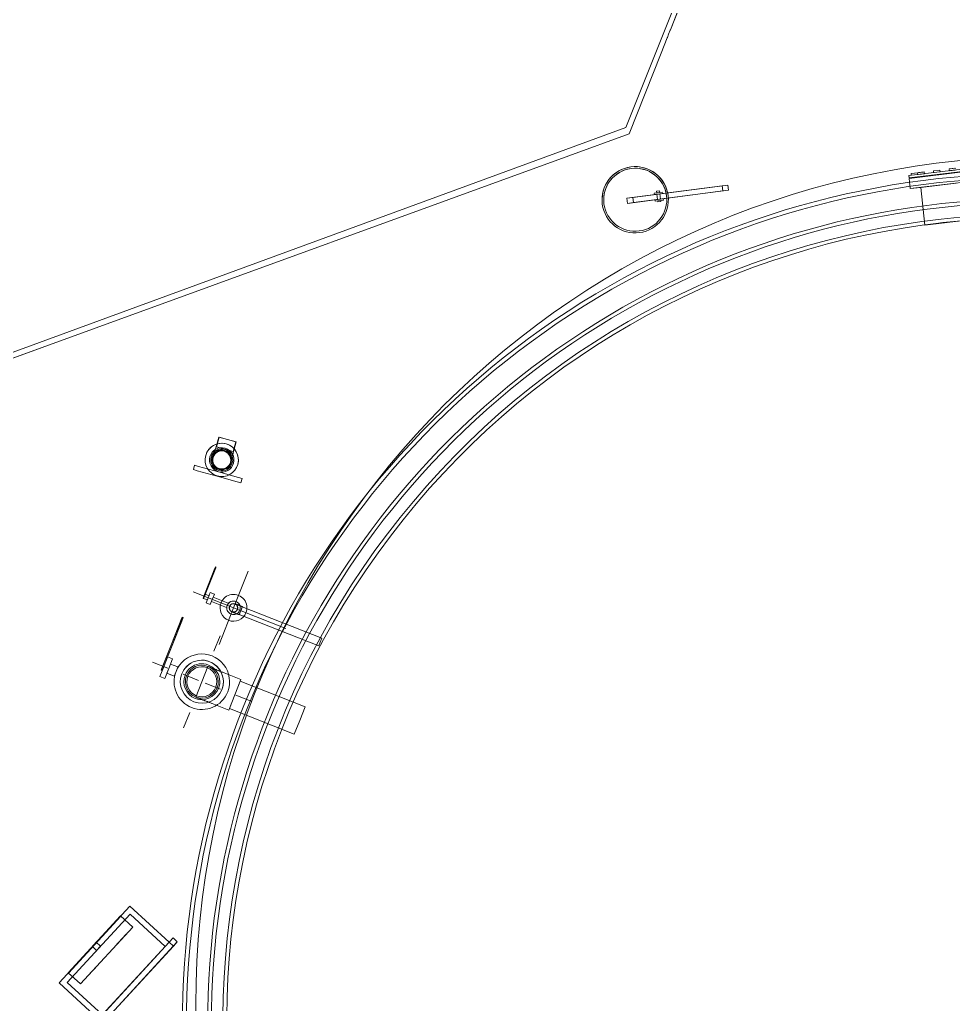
# Model space of a CAD drawing. Header units: metres. Extents: x -207 to 292, y -187 to 169.
# Drawn here: x -10.68 to -5.02, y -5.9 to 0.07 of the extents above; entities that cross this region are included whole.
import ezdxf

# ---------------------------------------------------------------- set-up
doc = ezdxf.new("R2010")
doc.units = ezdxf.units.M
doc.linetypes.add('Dash', pattern=[0.006, 0.003, -0.003])
for name, color, linetype, lineweight in [('C-TOPO', 7, 'Continuous', 9), ('E-ELEC-EQPM', 7, 'Continuous', 9), ('EQUIPOS PIS', 7, 'Continuous', 9), ('P-SANR-FIXT', 7, 'Continuous', 9), ('P-SANR-FIXT-HDLN', 7, 'Dash', 9), ('VEREDAS', 7, 'Continuous', 9)]:
    doc.layers.add(name, color=color, linetype=linetype, lineweight=lineweight)
doc.layers.add('PR10-ARQ-PL-001-Emplazamiento-C-1_dwg', color=7, linetype='Continuous', lineweight=9, true_color=0x767676)

# ---------------------------------------------------------------- blocks, each defined once
blk = doc.blocks.new('M_Tuberia Exterior 01 - M_Tuberia Exterior 01-2160598-PLANTA EMPLAZAMIENTO ACTUALIZADO')
at = {"layer": 'P-SANR-FIXT'}
for p, q in [((-0.01341208557427549, 0.01581246200627765), (-0.0487674246336032, 0.01581246200627765)), ((-0.04876742463360321, 0.01581246200627765), (-0.04876742463360321, -0.01581246200627763)), ((-0.04876742463360335, 0.01581246200627765), (0.5335444379432626, 0.01581246200627765)), ((-0.01341208557427556, -0.01581246200627763), (-0.01341208557427556, 0.01581246200627765)), ((0.5688997770025903, 0.01581246200627765), (-0.0134120855742758, 0.01581246200627765)), ((0.1190267976037179, 0.01581246200627764), (0.1190267976037179, 0.025)), ((0.1190267976037179, 0.025), (0.1690267976037179, 0.025)), ((0.1690267976037197, 0.025), (0.1190267976037197, 0.025)), ((0.1190267976037197, 0.025), (0.1190267976037197, 0.01581246200627764)), ((0.1690267976037179, 0.01581246200627764), (0.1190267976037179, 0.01581246200627764)), ((0.1190267976037197, 0.01581246200627764), (0.1690267976037197, 0.01581246200627764)), ((0.1346977294925032, 0.03445504794183225), (0.1346977294924686, 0.02500000000001164)), ((0.1533558657149415, 0.0344550479417976), (0.1346977294924979, 0.0344550479417976)), ((0.1533558657149415, 0.0344550479417976), (0.1346977294924979, 0.0344550479417976)), ((0.1533558657149415, 0.025), (0.1346977294924979, 0.025)), ((0.1533558657149415, 0.025), (0.1346977294924979, 0.025)), ((0.1346977294925032, 0.01581246200626583), (0.1346977294925032, -0.01581246200626583)), ((0.1346977294924979, 0.01581246200627764), (0.1533558657149415, 0.01581246200627764)), ((0.1346977294924979, 0.01581246200627764), (0.1533558657149415, 0.01581246200627764)), ((0.1533558657149268, 0.02500000000001164), (0.1533558657149614, 0.0344550479417976)), ((0.1533558657149268, -0.01581246200630048), (0.1533558657149614, 0.01581246200626583)), ((0.1690267976037179, 0.025), (0.1690267976037179, 0.01581246200627764)), ((0.1690267976037197, 0.01581246200627764), (0.1690267976037197, 0.025)), ((0.5335444379432628, -0.01581246200627763), (0.5335444379432628, 0.01581246200627765)), ((0.5335444379432627, 0.01581246200627765), (0.5688997770025904, 0.01581246200627765)), ((0.5688997770025904, 0.01581246200627765), (0.5688997770025904, -0.01581246200627763)), ((-0.04876742463360318, -0.01581246200627765), (-0.01341208557427556, -0.01581246200627765)), ((-0.04876742463360335, -0.01581246200627763), (0.5335444379432627, -0.01581246200627763)), ((-0.0134120855742758, -0.01581246200627765), (0.5688997770025903, -0.01581246200627765)), ((0.1190267976037179, -0.01581246200627764), (0.1690267976037179, -0.01581246200627764)), ((0.1190267976037179, -0.025), (0.1190267976037179, -0.01581246200627764)), ((0.1190267976037197, -0.01581246200627764), (0.1190267976037197, -0.025)), ((0.1690267976037197, -0.01581246200627764), (0.1190267976037197, -0.01581246200627764)), ((0.1690267976037179, -0.025), (0.1190267976037179, -0.025)), ((0.1190267976037197, -0.025), (0.1690267976037197, -0.025)), ((0.1533558657149415, -0.01581246200627764), (0.1346977294924979, -0.01581246200627764)), ((0.1533558657149415, -0.01581246200627764), (0.1346977294924979, -0.01581246200627764)), ((0.1346977294925032, -0.02500000000001164), (0.1346977294925032, -0.03052495136607613)), ((0.1346977294924979, -0.025), (0.1533558657149415, -0.025)), ((0.1346977294924979, -0.025), (0.1533558657149415, -0.025)), ((0.1346977294924979, -0.03052495136604906), (0.1533558657149415, -0.03052495136604906)), ((0.1346977294924979, -0.03052495136604906), (0.1533558657149415, -0.03052495136604906)), ((0.1533558657149614, -0.03052495136600683), (0.1533558657149614, -0.02499999999997699)), ((0.1690267976037179, -0.01581246200627764), (0.1690267976037179, -0.025)), ((0.1690267976037197, -0.025), (0.1690267976037197, -0.01581246200627764)), ((0.5688997770025904, -0.01581246200627765), (0.5335444379432628, -0.01581246200627765))]:
    blk.add_line(p, q, dxfattribs=at)
for centre, radius, start, end in [((4.91023058029145e-19, 0), 0.2012649640134638, 2.289999370653732e-13, 180), ((4.669508385639758e-20, 0), 0.2012649640134641, 359.9999999999994, 179.9999999999996), ((8.24506145865701e-20, 0), 0.1912649640134641, 359.9999999999994, 179.9999999999996), ((8.416990632487855e-19, 0), 0.1912649640134638, 2.353610464283002e-13, 180), ((4.91023058029145e-19, 0), 0.2012649640134639, 180.0000000000004, 2.035554996136651e-13), ((4.669508385639758e-20, 0), 0.2012649640134641, 179.9999999999999, 359.9999999999994), ((8.24506145865701e-20, 0), 0.1912649640134641, 180.0000000000003, 359.9999999999994), ((8.416990632487855e-19, 0), 0.1912649640134639, 180.0000000000008, 2.035554996136651e-13)]:
    blk.add_arc(centre, radius, start, end, dxfattribs=at)
blk = doc.blocks.new('M_Estanque-Terraza-02 - M_Estanque-Terraza-02-2342210-PLANTA EMPLAZAMIENTO ACTUALIZADO')
at = {"layer": 'P-SANR-FIXT'}
for p, q in [((3.6312667441099, 3.68803663564242), (3.585541558749927, 3.645397210477848)), ((3.585541558749962, 3.645397210477848), (3.630240040976641, 3.597463956752325)), ((3.585541558749922, 3.645397210477865), (3.825611749292636, 3.396797250733406)), ((3.585541558749921, 3.645397210477864), (3.825611749292636, 3.396797250733406)), ((3.631266744109884, 3.688036635642471), (3.869820985627202, 3.441006487067971)), ((3.631266744109884, 3.688036635642471), (3.869820985627201, 3.441006487067972)), ((3.643504172394239, 3.699448222133149), (3.633987757404759, 3.69057402158949)), ((3.872451787861789, 3.44363728930256), (3.633987757404743, 3.690574021589508)), ((3.872451787861789, 3.44363728930256), (3.633987757404743, 3.690574021589508)), ((3.643504172394239, 3.699448222133159), (3.881652700575788, 3.452838202016558)), ((3.643504172394239, 3.699448222133158), (3.881652700575787, 3.452838202016558)), ((3.661843194103377, 3.696305555673318), (3.653924047951159, 3.68865812512804)), ((3.653924047951126, 3.688658125128079), (3.667817215360306, 3.674271329121306)), ((3.675736361512548, 3.681918759666582), (3.661843194103368, 3.696305555673355)), ((3.667817215360306, 3.674271329121306), (3.681710382769485, 3.659884533114533)), ((3.689629528921727, 3.66753196365981), (3.675736361512547, 3.681918759666583)), ((3.689598113177309, 3.667564495615485), (3.681678967025055, 3.659917065070207)), ((3.689598113177309, 3.667564495615485), (3.681678967025055, 3.659917065070207)), ((3.681678967025034, 3.659917065070243), (3.705396087321405, 3.635357268047533)), ((3.681678967025035, 3.659917065070242), (3.705396087321405, 3.635357268047533)), ((3.6817103827695, 3.659884533114486), (3.689629528921753, 3.667531963659764)), ((3.685748181547023, 3.655703270079407), (3.709465301843395, 3.631143473056696)), ((3.685748181547023, 3.655703270079407), (3.709465301843394, 3.631143473056696)), ((3.713315233473648, 3.643004698592811), (3.689598113177277, 3.66756449561552)), ((3.713315233473647, 3.64300469859281), (3.689598113177277, 3.66756449561552)), ((3.717384447995637, 3.638790903601974), (3.693667327699266, 3.663350700624683)), ((3.717384447995637, 3.638790903601974), (3.693667327699266, 3.663350700624685)), ((3.630240040976641, 3.597463956752325), (3.462301177076986, 3.440858432617123)), ((3.630240040976616, 3.597463956752363), (3.779267649743269, 3.443141350282772)), ((3.630240040976615, 3.597463956752365), (3.779267649743269, 3.443141350282773)), ((3.709465301843397, 3.631143473056653), (3.717384447995633, 3.638790903601931)), ((3.709465301843397, 3.631143473056653), (3.717384447995633, 3.638790903601931)), ((3.756604415228077, 3.598177438626914), (3.748685269075823, 3.590530008081636)), ((3.756604415228077, 3.598177438626914), (3.748685269075841, 3.590530008081566)), ((3.748685269075835, 3.590530008081632), (3.776471603894194, 3.561756416068087)), ((3.748685269075835, 3.590530008081632), (3.776471603894194, 3.561756416068087)), ((3.748685269075835, 3.590530008081632), (3.776471603894195, 3.561756416068085)), ((3.748685269075835, 3.590530008081631), (3.776471603894195, 3.561756416068085)), ((3.784390750046437, 3.569403846613363), (3.756604415228077, 3.598177438626909)), ((3.784390750046436, 3.569403846613363), (3.756604415228076, 3.598177438626909)), ((3.784390750046436, 3.569403846613363), (3.756604415228076, 3.598177438626909)), ((3.784390750046436, 3.569403846613363), (3.756604415228076, 3.598177438626909)), ((3.7764716038942, 3.561756416068082), (3.784390750046453, 3.569403846613325)), ((3.7764716038942, 3.561756416068082), (3.784390750046453, 3.569403846613325)), ((3.823610717278897, 3.528790381638273), (3.815691571126643, 3.521142951092995)), ((3.823610717278914, 3.528790381638273), (3.815691571126661, 3.521142951092995)), ((3.847327837575246, 3.504230584615589), (3.823610717278876, 3.528790381638299)), ((3.847327837575256, 3.504230584615581), (3.823610717278886, 3.52879038163829)), ((3.815691571126634, 3.521142951093022), (3.839408691423004, 3.496583154070313)), ((3.815691571126642, 3.521142951093012), (3.839408691423013, 3.496583154070303)), ((3.819760785648623, 3.516929156102186), (3.843477905944993, 3.492369359079476)), ((3.819760785648632, 3.516929156102175), (3.843477905945002, 3.492369359079466)), ((3.851397052097235, 3.500016789624754), (3.827679931800866, 3.524576586647462)), ((3.851397052097245, 3.500016789624744), (3.827679931800875, 3.524576586647454)), ((3.54118734233202, 3.362348317609023), (3.462301177076986, 3.440858432617123)), ((3.462301177076958, 3.440858432617119), (3.616896543635101, 3.280770244174597)), ((3.462301177076958, 3.440858432617119), (3.616896543635101, 3.280770244174597)), ((3.616896543635117, 3.280770244174573), (3.54118734233202, 3.362348317609023))]:
    blk.add_line(p, q, dxfattribs=at)
for centre, radius, start, end in [((-1.696641881242665e-15, 0), 5.151627146850166, 3.702555429209831e-13, 136.136234044139), ((-1.242570705970596e-15, 0), 5.151627146850166, 3.702555429209831e-13, 136.136234044139), ((-1.242570705970596e-15, 0), 5.126627146850164, 3.702555429209829e-13, 136.1194529881476), ((-1.656194243939091e-15, 0), 5.126627146850164, 3.702555429209829e-13, 136.1194529881476), ((-1.624300693947589e-15, 0), 4.998277258842649, 3.702555429209831e-13, 136.0306509015321), ((-2.165734258596785e-15, 0), 4.975544739836833, 359.9999999999996, 136.014444342832), ((-3.248601387895178e-15, 0), 4.905907101428718, 4.071109992273301e-13, 180.0000000000001), ((-3.248601387895178e-15, 0), 4.88317458242289, 4.134721085902572e-13, 180.0000000000001), ((-1.696641881242665e-15, 0), 5.151627146850164, 180.0000000000002, 359.9999999999993), ((-1.242570705970596e-15, 0), 5.151627146850165, 180.0000000000002, 359.9999999999993), ((-1.242570705970596e-15, 0), 5.126627146850164, 180.0000000000002, 5.088887490341627e-13), ((-1.656194243939091e-15, 0), 5.126627146850164, 180.0000000000002, 5.088887490341627e-13), ((-2.165734258596785e-15, 0), 4.998277258842649, 180.0000000000002, 5.088887490341627e-13), ((-2.165734258596785e-15, 0), 4.975544739836832, 179.9999999999998, 5.088887490341627e-14), ((-3.248601387895178e-15, 0), 4.905907101428718, 180.0000000000002, 359.9999999999991), ((-3.248601387895178e-15, 0), 4.88317458242289, 180.0000000000002, 359.9999999999991)]:
    blk.add_arc(centre, radius, start, end, dxfattribs=at)
blk = doc.blocks.new('M_Tuberia Alimentación-01 - M_Tuberia Alimentación-01-2152466-PLANTA EMPLAZAMIENTO ACTUALIZADO')
at = {"layer": 'P-SANR-FIXT'}
for p, q in [((-0.2484967248506472, 0.320122384080208), (-0.2551027530489235, 0.3201223840801734)), ((-0.2551027530488791, 0.3201223840802223), (-0.2551027530488791, 0.2959276251690544)), ((-0.2551027530488791, 0.01183938774610792), (-0.2551027530488791, 0.3168639335319202)), ((-0.2484967248506383, 0.3168639335319202), (-0.2551027530488791, 0.3168639335319202)), ((-0.2484967248506383, 0.2959276251690544), (-0.2484967248506383, 0.3201223840802223)), ((-0.2484967248506383, 0.3168639335319202), (-0.2484967248506383, 0.01183938774610791)), ((-0.2551027530488791, 0.2959276251690544), (-0.2551027530488791, -0.01962842690890711)), ((-0.2484967248506383, -0.0196284269089071), (-0.2484967248506383, 0.2959276251690544)), ((-0.2161958498840431, 0.06467941261835508), (-0.2484967248506472, 0.06467941261833776)), ((-0.2484967248506378, -2.08984948266195e-16), (-0.2484967248506378, 0.064679412618372)), ((-0.216195849884013, 0.064679412618372), (-0.216195849884013, 0)), ((0.21538099873498, 0.09999999999995994), (0.1058930806477304, 0.09999999999995994)), ((0.2153809987350339, 3.232088392045696e-16), (0.2153809987350339, 0.1)), ((0.6387552651844799, 0.08999999999994489), (0.21538099873498, 0.08999999999994489)), ((0.2153809987350339, -2.907980233978642e-16), (0.2153809987350339, 0.08999999999999958)), ((0.6387552651844991, 0.08999999999999958), (0.6387552651844991, 0)), ((-0.2551027530488791, 0.01183938774610805), (-0.2551027530488791, -0.025)), ((-0.2551027530488791, 0.01183938774610819), (-0.2484967248506383, 0.01183938774610819)), ((-0.2484967248506383, -0.025), (-0.2484967248506383, 0.01183938774610819)), ((-0.2484967248506378, -0.064679412618372), (-0.2484967248506378, 0)), ((-0.1681454552595636, 0.02964117536640202), (-0.2161958498840431, 0.02964117536641934)), ((-0.2161958498840128, -8.260995393859444e-17), (-0.2161958498840128, 0.02964117536643639)), ((-0.216195849884013, 2.08984948266195e-16), (-0.216195849884013, -0.064679412618372)), ((-0.168145455259549, 0.02964117536643639), (-0.168145455259549, 0)), ((-0.168145455259549, 9.577328008610232e-17), (-0.168145455259549, -0.02964117536643639)), ((0.2153809987350339, -0.1), (0.2153809987350339, 3.676177601895759e-16)), ((0.2153809987350339, -0.08999999999999958), (0.2153809987350339, 0)), ((0.6387552651844991, 2.907980233978642e-16), (0.6387552651844991, -0.08999999999999958)), ((-0.2551027530488791, -0.0196284269089071), (-0.2484967248506383, -0.0196284269089071)), ((-0.2551027530488889, -0.02500000000002897), (-0.2484967248506472, -0.02500000000008095)), ((-0.2161958498840128, -0.02964117536643639), (-0.2161958498840128, -2.632665229501576e-17)), ((-0.2161958498840431, -0.02964117536648864), (-0.1681454552595983, -0.02964117536647132)), ((-0.2484967248506819, -0.06467941261842439), (-0.2161958498840431, -0.06467941261844172)), ((0.1058930806477651, -0.1000000000000119), (0.2153809987350493, -0.1000000000000639)), ((0.2153809987350493, -0.09000000000004885), (0.6387552651844453, -0.09000000000006617))]:
    blk.add_line(p, q, dxfattribs=at)
at = {"layer": 'P-SANR-FIXT', "flags": 128}
for points in [[(0.1058930806477304, 0.09999999999995994), (0.1016584868576746, 0.09999999999995994), (0.0974306675143188, 0.09999999999994262), (0.09321638622682085, 0.09999999999994262), (0.0890223849460951, 0.09999999999997727), (0.08485537317966364, 0.09999999999995994), (0.08072201725730711, 0.09999999999997727), (0.07662892966688524, 0.09999999999995994), (0.0725826584753314, 0.09999999999995994), (0.06858967685342914, 0.09999999999995994), (0.06465637271992937, 0.09999999999997727), (0.06078903852243794, 0.09999999999995994), (0.05699386117070163, 0.09999999999992529), (0.05327691213882145, 0.09999999999992529), (0.04964413775236762, 0.09999999999994262), (0.04610134967536587, 0.09999999999995994), (0.04265421561309476, 0.09999999999994262), (0.03930825024455489, 0.09999999999995994), (0.03606880640079217, 0.09999999999992529), (0.03294106650068361, 0.09999999999995994), (0.02993003426099176, 0.09999999999994262), (0.02704052669084058, 0.09999999999995994), (0.02427716638610227, 0.09999999999994262), (0.02164437413377864, 0.09999999999994262), (0.01914636183968323, 0.09999999999992529), (0.01678712579075545, 0.09999999999994262), (0.01457044026129324, 0.09999999999995994), (0.01249985147537109, 0.09999999999995994), (0.01057867193324, 0.09999999999997727), (0.008809975112486155, 0.09999999999992529), (0.007196590550566635, 0.09999999999994262), (0.005741099318667421, 0.09999999999995994), (0.004445829892289203, 0.09999999999997727), (0.00331285442621911, 0.09999999999995994), (0.002343985439467269, 0.09999999999994262), (0.00154077291574713, 0.09999999999995994), (0.0009045018237617115, 0.09999999999995994), (0.0004361900615579544, 0.09999999999997727), (0.000136586827998508, 0.09999999999994262), (6.171424365675194e-06, 0.09999999999994262)], [(-3.465174813754857e-14, -0.1000000000000292), (8.470316986340549e-05, -0.1000000000000466), (0.0003386771724064602, -0.1000000000000639), (0.0007615157034769254, -0.1000000000000639), (0.001352542311572415, -0.1000000000000292), (0.002110811480257053, -0.1000000000000292), (0.003035110140502366, -0.1000000000000292), (0.00412395961173961, -0.1000000000000466), (0.005375617967014842, -0.1000000000000639), (0.006788082820029013, -0.1000000000000639), (0.008359094528310925, -0.1000000000000292), (0.01008613980819155, -0.1000000000000466), (0.01196645575568891, -0.1000000000000466), (0.01399703426644255, -0.1000000000000639), (0.01617462684797501, -0.1000000000000466), (0.0184957498166571, -0.1000000000000466), (0.02095668987088711, -0.1000000000000639), (0.02355351003154401, -0.1000000000000466), (0.02628205594035844, -0.1000000000000292), (0.02913796250594478, -0.1000000000000466), (0.03211666088699467, -0.1000000000000466), (0.03521338580157817, -0.1000000000000639), (0.03842318315028579, -0.1000000000000466), (0.04174091794226142, -0.1000000000000292), (0.04516128250950324, -0.1000000000000292), (0.04867880499827452, -0.1000000000000292), (0.05228785812307087, -0.1000000000000119), (0.05598266816869391, -0.1000000000000639), (0.05975732422736774, -0.1000000000000466), (0.063605787654508, -0.1000000000000466), (0.06752190172959463, -0.1000000000000292), (0.07149940150561934, -0.1000000000000292), (0.07553192383127216, -0.1000000000000466), (0.07961301753113995, -0.1000000000000466), (0.08373615372589785, -0.1000000000000466), (0.08789473627717789, -0.1000000000000466), (0.09208211233999655, -0.1000000000000466), (0.09629158300586588, -0.1000000000000639), (0.1005164140198515, -0.1000000000000466), (0.1047498465533855, -0.1000000000000639), (0.1058930806477651, -0.1000000000000119)]]:
    blk.add_lwpolyline(points, dxfattribs=at)
at = {"layer": 'P-SANR-FIXT'}
for centre, radius, start, end in [((-4.354376835101458e-20, 0), 0.1684943366687442, 359.9999999999994, 179.9999999999996), ((-3.922863485453557e-20, 0), 0.1684943366687442, 359.9999999999994, 179.9999999999996), ((-2.14629510331909e-20, 0), 0.1684943366687442, 359.9999999999994, 179.9999999999996), ((-1.714781753671192e-20, 0), 0.1684943366687442, 359.9999999999994, 179.9999999999996), ((-3.51032895246632e-20, 0), 0.1684943366687438, 359.9999999999994, 179.9999999999996), ((-2.558829636306329e-20, 0), 0.1684943366687438, 359.9999999999994, 179.9999999999996), ((-2.558829636306328e-20, 0), 0.1307901465824301, 1.78111062161957e-13, 180), ((-2.14629510331909e-20, 0), 0.1307901465824303, 359.9999999999994, 179.9999999999996), ((-3.922863485453557e-20, 0), 0.1307901465824303, 359.9999999999994, 179.9999999999996), ((-3.510328952466319e-20, 0), 0.1307901465824303, 359.9999999999994, 179.9999999999996), ((-5.123787571314483e-20, 0), 0.1089864609012005, 359.9999999999995, 179.9999999999996), ((-4.354376835101458e-20, 0), 0.1089864609012005, 359.9999999999995, 179.9999999999996), ((-1.714781753671191e-20, 0), 0.1089864609012005, 359.9999999999995, 179.9999999999996), ((-9.453710174581649e-21, 0), 0.1089864609012005, 359.9999999999995, 179.9999999999996), ((-5.364550253076481e-20, 9.992431805211765e-20), 0.09999999999999994, 7.251664673736819e-13, 180.0000000000002), ((1.266451756575433e-20, 0), 0.09097914548139877, 4.007498898644031e-13, 180.0000000000002), ((3.194560519766427e-20, 0), 0.09097914548139877, 4.007498898644031e-13, 180.0000000000002), ((4.048186923820066e-20, 0), 0.09097914548139877, 4.007498898644031e-13, 180.0000000000002), ((4.627881552135246e-20, 0), 0.09097914548139877, 4.007498898644031e-13, 180.0000000000002), ((-4.354376835101458e-20, 0), 0.1684943366687442, 179.9999999999999, 359.9999999999994), ((-3.922863485453557e-20, 0), 0.1684943366687442, 179.9999999999999, 359.9999999999994), ((-2.14629510331909e-20, 0), 0.1684943366687442, 179.9999999999999, 359.9999999999994), ((-1.714781753671192e-20, 0), 0.1684943366687442, 179.9999999999999, 359.9999999999994), ((-3.51032895246632e-20, 0), 0.1684943366687438, 179.9999999999999, 359.9999999999994), ((-2.558829636306329e-20, 0), 0.1684943366687438, 179.9999999999999, 359.9999999999994), ((-2.558829636306328e-20, 0), 0.1307901465824301, 180.0000000000004, 2.035554996136651e-13), ((-2.14629510331909e-20, 0), 0.1307901465824303, 179.9999999999999, 359.9999999999994), ((-3.922863485453557e-20, 0), 0.1307901465824303, 179.9999999999999, 359.9999999999994), ((-3.510328952466319e-20, 0), 0.1307901465824303, 179.9999999999999, 359.9999999999994), ((-5.123787571314483e-20, 0), 0.1089864609012005, 179.9999999999999, 359.9999999999994), ((-4.354376835101458e-20, 0), 0.1089864609012005, 179.9999999999999, 359.9999999999994), ((-1.714781753671191e-20, 0), 0.1089864609012005, 179.9999999999999, 359.9999999999994), ((-9.453710174581649e-21, 0), 0.1089864609012005, 179.9999999999999, 359.9999999999994), ((-5.364550253076481e-20, 9.992431805211765e-20), 0.09999999999999994, 180.0000000000002, 5.088887490341627e-14), ((1.266451756575433e-20, 0), 0.09097914548139877, 180.0000000000002, 5.088887490341627e-14), ((3.194560519766427e-20, 0), 0.09097914548139877, 180.0000000000002, 5.088887490341627e-14), ((4.048186923820066e-20, 0), 0.09097914548139877, 180.0000000000002, 5.088887490341627e-14), ((4.627881552135246e-20, 0), 0.09097914548139877, 180.0000000000002, 5.088887490341627e-14)]:
    blk.add_arc(centre, radius, start, end, dxfattribs=at)
at = {"layer": 'P-SANR-FIXT-HDLN'}
for p, q in [((-1.811953281616803e-20, -1.041147840717393e-15), (0, 0.30096049188159)), ((-0.3222281381753473, 0), (0, -1.041147840717393e-15)), ((0.3222281381753473, 0), (0, -1.041147840717393e-15)), ((-1.811953281616791e-20, -1.041147840717393e-15), (0, -0.30096049188159))]:
    blk.add_line(p, q, dxfattribs=at)
blk = doc.blocks.new('M_Tuberia Alimentación-02 - M_Tuberia Alimentación-02-2155587-PLANTA EMPLAZAMIENTO ACTUALIZADO')
at = {"layer": 'P-SANR-FIXT'}
for p, q in [((-2.643505027880722e-19, -8.472816166344263e-16), (0, 0.2389936257055457)), ((-0.1897114651899131, 0.190491076085369), (-0.1933912728527646, 0.1904910760853343)), ((-0.1933912728528042, 0.1904910760853377), (-0.1933912728528042, 0.1828042598845548)), ((-0.1933912728528042, 0.1904909652471099), (-0.1933912728528042, 0.1859654784972583)), ((-0.1933912728528042, 2.67404326718515e-16), (-0.1933912728528042, 0.1859654784972582)), ((-0.1933912728528042, 0.1828042598845548), (-0.1933912728528042, -0.006461004050486612)), ((-0.1933912728528042, 0.1828042598845547), (-0.1897114651899315, 0.1828042598845547)), ((-0.1897114651899315, 0.1828042598845547), (-0.1897114651899315, 0.1904910760853377)), ((-0.1897114651899315, 0.1859654784972584), (-0.1897114651899315, 0.1904909652471099)), ((-0.1897114651899315, 0.1859654784972582), (-0.1897114651899315, 2.707167823245982e-16)), ((-0.1897114651899315, -0.006461004050486624), (-0.1897114651899315, 0.1828042598845548)), ((-0.1933912728528042, 3.704510656565851e-16), (-0.1933912728528042, -0.01385887385455386)), ((-0.1933912728528042, 4.591808704101918e-16), (-0.1897114651899315, 4.591808704101918e-16)), ((-0.1650425307491244, 0.01390009744742638), (-0.1897114651899477, 0.01390009744739173)), ((-0.1897114651899315, 0.01390009744739998), (-0.1897114651899315, 0)), ((-0.1897114651899315, -0.01385887385455386), (-0.1897114651899315, 4.591808704101918e-16)), ((-0.1897114651899315, 4.491245403046258e-17), (-0.1897114651899315, -0.01390009744739998)), ((-0.1383794540930417, 0.03380192890180179), (-0.1650425307491591, 0.03380192890180179)), ((-0.1650425307491191, -1.092170456852954e-16), (-0.1650425307491191, 0.03380192890179299)), ((-0.1650425307491191, -4.491245403046258e-17), (-0.1650425307491191, 0.01390009744739998)), ((-0.1650425307491191, -0.01390009744739998), (-0.1650425307491191, 0)), ((-0.1650425307491191, -0.03380192890179299), (-0.1650425307491191, 0)), ((-0.1383794540930494, -1.092170456852954e-16), (-0.1383794540930494, 0.03380192890179299)), ((-0.04105836559595755, 0.01390009744740905), (-0.1383794540930417, 0.01390009744740905)), ((-0.1383794540930493, -4.491245403046302e-17), (-0.1383794540930493, 0.01390009744740012)), ((-0.1383794540930494, -0.03380192890179299), (-0.1383794540930494, 0)), ((-0.1383794540930493, -0.01390009744740012), (-0.1383794540930493, 0)), ((-0.04105836559595109, -4.491245403046302e-17), (-0.04105836559595109, 0.01390009744740012)), ((-0.04105836559595109, -0.01390009744740012), (-0.04105836559595109, 0)), ((0.04738928398594754, 0.02641715653502388), (0.04214382561189105, 0.02641715653505853)), ((0.0473892839859497, 8.787205630240684e-17), (0.0473892839859497, 0.02641715653503994)), ((0.5660572690482853, 0.02500000000001164), (0.04738928398594754, 0.02500000000001164)), ((0.0473892839859497, -6.967499847537815e-17), (0.0473892839859497, 0.02500000000000014)), ((0.0473892839859497, -0.02641715653503993), (0.0473892839859497, 2.51586847816659e-18)), ((0.5660572690483285, -6.967499847537815e-17), (0.5660572690483285, 0.02500000000000014)), ((-0.2621750980009191, -3.014020239089018e-19), (0.3414942734020562, -1.950509555442414e-15)), ((-0.1933912728528042, -0.006461004050486624), (-0.1897114651899315, -0.006461004050486624)), ((-0.1933912728528339, -0.0138588738545338), (-0.1897114651899477, -0.0138588738545338)), ((-0.1897114651899477, -0.01390009744739173), (-0.1650425307491244, -0.01390009744740905)), ((-0.1650425307491244, -0.03380192890178446), (-0.1383794540930763, -0.03380192890180179)), ((-0.1383794540930417, -0.01390009744740905), (-0.0410583655959922, -0.01390009744739173)), ((-2.643505027880703e-19, -8.472816166344263e-16), (0, -0.2389936257055457)), ((0.04214382561185639, -0.02641715653505853), (0.04738928398594754, -0.02641715653504121)), ((0.0473892839859497, -0.02500000000000014), (0.0473892839859497, -2.220446049250325e-17)), ((0.04738928398594754, -0.02499999999999432), (0.56605726904832, -0.02499999999999432)), ((0.5660572690483285, -0.02500000000000014), (0.5660572690483285, -2.220446049250325e-17))]:
    blk.add_line(p, q, dxfattribs=at)
at = {"layer": 'P-SANR-FIXT', "flags": 128}
for points in [[(0.04214382561189105, 0.02641715653505853), (0.04045852208559127, 0.02641715653505853), (0.03877591468543915, 0.02641715653504121), (0.03709869522427135, 0.02641715653504121), (0.03542954689554472, 0.02641715653505853), (0.03377113998043524, 0.02641715653504121), (0.03212612757624766, 0.02641715653505853), (0.03049714135192289, 0.02641715653504121), (0.0288867873379546, 0.02641715653504121), (0.02729764175716009, 0.02641715653504121), (0.02573224690358266, 0.02641715653505853), (0.02419310707493069, 0.02641715653504121), (0.02268268456666237, 0.02641715653502388), (0.02120339573256706, 0.02641715653505853), (0.01975760711925877, 0.02641715653505853), (0.01834763168005693, 0.02641715653507586), (0.01697572507487266, 0.02641715653505853), (0.01564408206164508, 0.02641715653504121), (0.01435483298514892, 0.02641715653504121), (0.01311004036885652, 0.02641715653502388), (0.01191169561539837, 0.02641715653507586), (0.01076171582075067, 0.02641715653505853), (0.009661940707243777, 0.02641715653502388), (0.00861412968055456, 0.02641715653504121), (0.007619959014667711, 0.02641715653502388), (0.006681019170696709, 0.02641715653502388), (0.005798812251990149, 0.02641715653504121), (0.004974749601448821, 0.02641715653504121), (0.004210149543617809, 0.02641715653507586), (0.00350623527536527, 0.02641715653505853), (0.002864132909410091, 0.02641715653505853), (0.002284869672604236, 0.02641715653504121), (0.00176937226243499, 0.02641715653505853), (0.001318465364900385, 0.02641715653505853), (0.0009328703348320233, 0.02641715653505853), (0.0006132040419572149, 0.02641715653504121), (0.0003599778842250999, 0.02641715653505853), (0.0001735969694709638, 0.02641715653505853), (5.435946739389692e-05, 0.02641715653502388), (2.456132471525052e-06, 0.02641715653505853)], [(-3.465174813754857e-14, -0.02641715653504121), (3.371056538790072e-05, -0.02641715653502388), (0.0001347883318231652, -0.02641715653504121), (0.0003030715964726369, -0.02641715653502388), (0.0005382911420044366, -0.02641715653500655), (0.00084007066727454, -0.02641715653502388), (0.001207927389504857, -0.02641715653502388), (0.001641272816393485, -0.02641715653500655), (0.002139413687602701, -0.02641715653502388), (0.002701553084100033, -0.02641715653502388), (0.003326791702718856, -0.02641715653502388), (0.004014129295037583, -0.02641715653502388), (0.004762466267632044, -0.02641715653504121), (0.005570605440894269, -0.02641715653502388), (0.006437253964546472, -0.02641715653500655), (0.007361025385865287, -0.02641715653502388), (0.008340441867566915, -0.02641715653502388), (0.009373936552269152, -0.02641715653502388), (0.01045985606892164, -0.02641715653502388), (0.01159646317801635, -0.02641715653500655), (0.0127819395505192, -0.02641715653500655), (0.01401438867723082, -0.02641715653500655), (0.01529183890233917, -0.02641715653502388), (0.01661224657814937, -0.02641715653504121), (0.0179734993339217, -0.02641715653502388), (0.0193734194556645, -0.02641715653502388), (0.02080976736984767, -0.02641715653502388), (0.02228024522618553, -0.02641715653502388), (0.02378250057384075, -0.02641715653502388), (0.02531413012463891, -0.02641715653504121), (0.02687268359813033, -0.02641715653500655), (0.02845566764111873, -0.02641715653502388), (0.03006054981690895, -0.02641715653504121), (0.03168476265626969, -0.02641715653502388), (0.03332570776529419, -0.02641715653504121), (0.03498075998173891, -0.02641715653502388), (0.03664727157516182, -0.02641715653504121), (0.03832257648250961, -0.02641715653505853), (0.0400039945732974, -0.02641715653504121), (0.04168883593727742, -0.02641715653502388), (0.04214382561185639, -0.02641715653505853)]]:
    blk.add_lwpolyline(points, dxfattribs=at)
at = {"layer": 'P-SANR-FIXT'}
for centre, radius, start, end in [((0, 0), 0.08135233843567118, 359.9999999999994, 179.9999999999996), ((0, 0), 0.08135233843567118, 359.9999999999994, 179.9999999999996), ((0, 0), 0.08135233843568421, 359.9999999999994, 179.9999999999996), ((0, 0), 0.08135233843568421, 359.9999999999994, 179.9999999999996), ((0, 0), 0.08135233843567118, 179.9999999999999, 359.9999999999994), ((0, 0), 0.08135233843567118, 179.9999999999999, 359.9999999999994), ((0, 0), 0.08135233843568421, 180, 359.9999999999994), ((0, 0), 0.08135233843568421, 180, 359.9999999999994), ((0, 0), 0.04105836559595545, 2.353610464283002e-13, 180), ((0, 0), 0.04105836559595109, 359.9999999999994, 179.9999999999996), ((0, 0), 0.04105836559595109, 359.9999999999994, 179.9999999999996), ((0, 0), 0.04105836559594278, 359.9999999999994, 179.9999999999996), ((0, 0), 0.04105836559594278, 359.9999999999994, 179.9999999999996), ((0, 0), 0.04105836559595551, 359.9999999999994, 179.9999999999996), ((0, 0), 0.04105836559595546, 180.0000000000004, 2.035554996136651e-13), ((0, 0), 0.04105836559595109, 179.9999999999999, 359.9999999999994), ((0, 0), 0.04105836559595109, 179.9999999999999, 359.9999999999994), ((0, 0), 0.04105836559594279, 179.9999999999999, 359.9999999999994), ((0, 0), 0.04105836559594279, 179.9999999999999, 359.9999999999994), ((0, 0), 0.04105836559595552, 179.9999999999999, 359.9999999999994), ((-2.076632604713839e-18, 2.51586847816659e-18), 0.02641715653503992, 7.124442486478279e-13, 180.0000000000002), ((-2.076632604713839e-18, 2.51586847816659e-18), 0.02641715653503992, 180.0000000000006, 4.071109992273301e-13), ((1.392423537617156e-19, 0), 0.02499999999999947, 2.608054838800084e-13, 180), ((1.476276369569623e-20, 0), 0.02499999999999952, 359.9999999999994, 179.9999999999996), ((1.392423537617156e-19, 0), 0.02499999999999947, 180.0000000000004, 2.035554996136651e-13), ((1.476276369569623e-20, 0), 0.02499999999999952, 180, 359.9999999999994)]:
    blk.add_arc(centre, radius, start, end, dxfattribs=at)
blk = doc.blocks.new('M_Tuberia Alimentación-04 - M_Tuberia Alimentación-04-2173742-PLANTA EMPLAZAMIENTO ACTUALIZADO')
at = {"layer": 'P-SANR-FIXT'}
for p, q in [((-0.05499999999997017, 0.1285931865619629), (-0.05499999999997017, 0.05999999999998636)), ((0.055, 0.1285931865619691), (-0.055, 0.1285931865619691)), ((0.055, 0.1285931865619691), (-0.055, 0.1285931865619691)), ((-0.05299999999997063, 0.1285931865619629), (-0.05300000000000528, 0.06816154486878113)), ((-0.05299999999999999, 0.1285931865619691), (0.05299999999999999, 0.1285931865619691)), ((-0.05299999999999999, 0.1285931865619691), (0.05299999999999999, 0.1285931865619691)), ((0.05300000000003993, 0.06816154486881579), (0.05300000000003993, 0.1285931865619629)), ((0.05500000000003948, 0.05999999999998636), (0.05500000000003948, 0.1285931865619629)), ((0.05299999999999999, 0.0681615448688104), (-0.05299999999999999, 0.0681615448688104)), ((0.05299999999999999, 0.0681615448688104), (-0.05299999999999999, 0.0681615448688104)), ((-0.1497388980082233, -0.07543823815704755), (-0.1497388980082233, -0.1028066772740961)), ((-0.1261360101369423, -0.07543823815699191), (-0.1497388980082514, -0.07543823815699191)), ((-0.1497388980082514, -0.1028066772740843), (-0.1261360101369421, -0.1028066772740843)), ((-2.165734258596785e-15, -0.07543823815699191), (-0.1261360101369424, -0.07543823815699191)), ((-0.1261360101369425, -0.07543823815699191), (2.165734258596785e-15, -0.07543823815699191)), ((2.165734258596785e-15, -0.1028066772740843), (-0.1261360101369425, -0.1028066772740843)), ((-0.1261360101369424, -0.1028066772740843), (-2.165734258596785e-15, -0.1028066772740843)), ((0.1261360101369422, -0.07543823815699191), (-2.165734258596785e-15, -0.07543823815699191)), ((2.165734258596785e-15, -0.07543823815699191), (0.1261360101369425, -0.07543823815699191)), ((0.1261360101369425, -0.1028066772740843), (2.165734258596785e-15, -0.1028066772740843)), ((-2.165734258596785e-15, -0.1028066772740843), (0.1261360101369422, -0.1028066772740843)), ((0.1497388980082514, -0.07543823815699191), (0.1261360101369422, -0.07543823815699191)), ((0.1261360101369421, -0.1028066772740843), (0.1497388980082514, -0.1028066772740843)), ((0.1497388980082926, -0.1028066772741307), (0.1497388980082926, -0.07543823815697824))]:
    blk.add_line(p, q, dxfattribs=at)
at = {"layer": 'P-SANR-FIXT', "flags": 128}
for points in [[(-0.05499999999997017, 0.05999999999998636), (-0.05499999999997017, 0.05760063994878337), (-0.05499999999997017, 0.05520511836185078), (-0.05499999999997017, 0.05281726756264944), (-0.05499999999997017, 0.05044090760313939), (-0.05499999999997017, 0.04807984015228577), (-0.05499999999997017, 0.04573784241436506), (-0.05499999999997017, 0.04341866108615077), (-0.05499999999993552, 0.04112600636302723), (-0.05499999999997017, 0.03886354600349168), (-0.05499999999997017, 0.03663489946146983), (-0.05499999999997017, 0.03444363209604335), (-0.05499999999997017, 0.03229324946749493), (-0.05499999999997017, 0.03018719172937336), (-0.05499999999997017, 0.02812882812475628), (-0.05499999999997017, 0.0261214515962748), (-0.05499999999997017, 0.02416827351825077), (-0.05499999999997017, 0.02227241855888206), (-0.05499999999997017, 0.02043691968169323), (-0.05499999999997017, 0.01866471329338992), (-0.05499999999997017, 0.01695863454601731), (-0.05499999999997017, 0.01532141280173937), (-0.05499999999997017, 0.01375566726606021), (-0.05499999999997017, 0.01226390279780399), (-0.05500000000000482, 0.01084850590191745), (-0.05500000000000482, 0.009511740911471044), (-0.05499999999997017, 0.008255746365373033), (-0.05499999999997017, 0.007082531586890583), (-0.05499999999997017, 0.005993973469388221), (-0.05499999999997017, 0.004991813473684579), (-0.05499999999997017, 0.004077654841947879), (-0.05499999999997017, 0.003252960033016098), (-0.05499999999997017, 0.002519048382606979), (-0.05499999999997017, 0.001877093992887967), (-0.05499999999997017, 0.001328123853866328), (-0.05499999999997017, 0.0008730162006883802), (-0.05499999999997017, 0.0005124991085111106), (-0.05499999999997017, 0.0002471493277183072), (-0.05499999999997017, 7.73913614563753e-05), (-0.05499999999997017, 3.496786182859069e-06)], [(0.05500000000003948, 0), (0.05500000000003948, 4.799360032247933e-05), (0.05500000000003948, 0.0001918976218175885), (0.05500000000003948, 0.0004314818487355297), (0.05500000000003948, 0.0007663629974317701), (0.05500000000003948, 0.001196005329495074), (0.05500000000003948, 0.001719721508858493), (0.05500000000003948, 0.002336673701333984), (0.05500000000000482, 0.003045874915045988), (0.05500000000000482, 0.003846190579303675), (0.05500000000003948, 0.004736340359832775), (0.05500000000003948, 0.005714900206797847), (0.05500000000003948, 0.006780304633224024), (0.05500000000000482, 0.007930849219313496), (0.05500000000003948, 0.00916469333915693), (0.05500000000000482, 0.01047986310536971), (0.05500000000000482, 0.01187425452690577), (0.05500000000003948, 0.01334563687495511), (0.05500000000003948, 0.01489165625155411), (0.05500000000003948, 0.0165098393555375), (0.05500000000003948, 0.01819759743914428), (0.05500000000000482, 0.01995223044949071), (0.05500000000000482, 0.02177093134808392), (0.05500000000003948, 0.02365079060137669), (0.05500000000003948, 0.02558880083564063), (0.05500000000003948, 0.02758186164791105), (0.05500000000000482, 0.02962678456600343), (0.05500000000003948, 0.03172029814956268), (0.05500000000003948, 0.03385905322337803), (0.05500000000003948, 0.03603962823561752), (0.05500000000003948, 0.03825853473138341), (0.05500000000003948, 0.04051222293368819), (0.05500000000003948, 0.04279708742207904), (0.05500000000003948, 0.04510947290083714), (0.05500000000003948, 0.04744568004649482), (0.05500000000003948, 0.04980197142593834), (0.05500000000000482, 0.05217457747567096), (0.05500000000003948, 0.05455970253211808), (0.05500000000000482, 0.05695353090399959), (0.05500000000000482, 0.05935223297651247), (0.05500000000003948, 0.05999999999998636)]]:
    blk.add_lwpolyline(points, dxfattribs=at)
at = {"layer": 'P-SANR-FIXT'}
for centre, radius, start, end in [((-5.95628119143161e-16, 0), 0.1011360101369438, 359.9999999999996, 179.9999999999998), ((-5.141653318819093e-16, 0), 0.1011360101369436, 4.007498898644031e-13, 180.0000000000002), ((-3.443067541882518e-16, 0), 0.1011360101369436, 4.007498898644031e-13, 180.0000000000002), ((-2.541777129630463e-16, 0), 0.1011360101369436, 4.007498898644031e-13, 180.0000000000002), ((-5.141653318819093e-16, 0), 0.07431454664681815, 4.071109992273301e-13, 180.0000000000002), ((-3.443067541882516e-16, 0), 0.07431454664681815, 4.071109992273301e-13, 180.0000000000002), ((-2.681567794850715e-16, 0), 0.06651828676910217, 359.9999999999996, 179.9999999999998), ((-2.526522263161353e-16, 0), 0.06651828676910208, 4.007498898644031e-13, 180.0000000000002), ((-2.526522263161352e-16, 0), 0.05974962430035019, 4.134721085902572e-13, 180.0000000000002), ((-1.627273256316785e-16, 0), 0.05974962430035018, 4.134721085902572e-13, 180.0000000000002), ((-5.95628119143161e-16, 0), 0.1011360101369438, 179.9999999999998, 359.9999999999992), ((-5.141653318819093e-16, 0), 0.1011360101369436, 180.0000000000002, 5.088887490341627e-14), ((-3.443067541882518e-16, 0), 0.1011360101369436, 180.0000000000002, 5.088887490341627e-14), ((-2.541777129630463e-16, 0), 0.1011360101369436, 180.0000000000002, 5.088887490341627e-14), ((-5.141653318819093e-16, 0), 0.07431454664681814, 180.0000000000002, 5.088887490341627e-14), ((-3.443067541882516e-16, 0), 0.07431454664681814, 180.0000000000002, 5.088887490341627e-14), ((-2.681567794850715e-16, 0), 0.06651828676910217, 179.9999999999998, 359.9999999999992), ((-2.526522263161353e-16, 0), 0.06651828676910206, 180.0000000000002, 5.088887490341627e-14), ((-2.526522263161352e-16, 0), 0.05974962430035018, 180.0000000000002, 2.035554996136651e-13), ((-1.627273256316785e-16, 0), 0.05974962430035018, 180.0000000000002, 2.035554996136651e-13), ((0, 0), 0.05724962430035028, 359.9999999999996, 179.9999999999998), ((0, 0), 0.0572496243003502, 4.071109992273301e-13, 180.0000000000002), ((0, 0), 0.05724962430035026, 179.9999999999998, 359.9999999999994), ((0, 0), 0.05724962430035019, 180.0000000000002, 2.035554996136651e-13), ((2.064581403326705e-19, -1.981965216005273e-19), 0.05499999999999996, 7.124442486478279e-13, 180.0000000000002), ((2.064581403326705e-19, -1.981965216004179e-19), 0.05499999999999994, 180.0000000000006, 4.071109992273301e-13), ((-9.777554555392722e-16, 0), 0.05474962430035028, 359.9999999999996, 179.9999999999997), ((-4.043365324442325e-16, 0), 0.05474962430035021, 4.071109992273301e-13, 180.0000000000002), ((-9.777554555392722e-16, 0), 0.05474962430035028, 179.9999999999998, 359.9999999999994), ((-4.043365324442325e-16, 0), 0.05474962430035019, 180.0000000000002, 1.526666247102488e-13)]:
    blk.add_arc(centre, radius, start, end, dxfattribs=at)
blk = doc.blocks.new('Mod-Tablero Electrico Exterior - Mod-Tablero Electrico Exterior-2334254-PLANTA EMPLAZAMIENTO ACTUALIZADO')
at = {"layer": 'E-ELEC-EQPM'}
for p, q in [((-0.3515837897097595, -0.03499999999999769), (-0.3515837897097595, 0)), ((-0.3515837897097595, 0), (-0.3165837897097595, 0)), ((-0.3515837897097595, -0.03499999999999769), (-0.3515837897097595, 0)), ((-0.3515837897097595, 0), (0.3517174987860766, 0)), ((-0.3165837897097618, -0.03499999999999769), (-0.3165837897097618, 0)), ((-0.3165837897097619, 0), (-0.3165837897097619, -0.03499999999999769)), ((0.3167174987860773, 0), (-0.3165837897097617, 0)), ((0.3167174987860772, 0), (-0.3165837897097618, 0)), ((-0.3165837897097595, 0), (-0.3165837897097595, -0.03499999999999769)), ((-0.3165837897097595, 0), (-0.3165837897097595, -0.03499999999999769)), ((0.3167174987860764, 0), (-0.3165837897097594, 0)), ((0.3167174987860771, -0.03499999999999769), (0.3167174987860771, 0)), ((0.3167174987860772, 0), (0.3167174987860772, -0.03499999999999769)), ((0.3167174987860788, 0), (0.3167174987860788, -0.03499999999999769)), ((0.3517174987860788, 0), (0.3167174987860789, 0)), ((0.3167174987860787, -0.03499999999999769), (0.3167174987860787, 0)), ((0.3517174987860788, -0.03499999999999769), (0.3517174987860788, 0)), ((0.3517174987860788, 0), (0.3517174987860788, -0.03499999999999769)), ((-0.3165837897097595, -0.03499999999999769), (-0.3515837897097595, -0.03499999999999769)), ((0.3517174987860766, -0.03499999999999769), (-0.3515837897097595, -0.03499999999999769)), ((0.3167174987860768, -0.03499999999999682), (-0.3165837897097596, -0.03499999999999682)), ((-0.3165837897097596, -0.03499999999999682), (0.3167174987860768, -0.03499999999999682)), ((-0.3165837897097596, -0.03499999999999685), (-0.3165837897097596, -0.3597479329518546)), ((-0.3165837897097596, -0.03499999999999685), (-0.3165837897097596, -0.3597479329518546)), ((-0.2815837897097617, -0.03499999999999775), (-0.3165837897097617, -0.03499999999999769)), ((-0.3165837897097617, -0.03499999999999769), (-0.2815837897097617, -0.03499999999999775)), ((-0.3165837897097623, -0.359747932951856), (-0.3165837897097617, -0.03499999999999773)), ((-0.3165837897097623, -0.359747932951856), (-0.3165837897097617, -0.03499999999999773)), ((-0.3165837897097617, -0.03499999999999769), (0.3167174987860773, -0.03499999999999769)), ((0.3167174987860772, -0.03499999999999769), (-0.3165837897097618, -0.03499999999999769)), ((-0.3165837897097594, -0.03499999999999769), (0.3167174987860764, -0.03499999999999769)), ((-0.2815837897097617, -0.03499999999999775), (-0.2815837897097622, -0.3247479329518558)), ((-0.2815837897097621, -0.3247479329518558), (-0.2815837897097617, -0.03499999999999776)), ((0.2817174987860769, -0.3247479329518535), (0.2817174987860773, -0.03499999999999766)), ((0.3167174987860773, -0.0349999999999976), (0.2817174987860774, -0.03499999999999755)), ((0.2817174987860773, -0.03499999999999755), (0.3167174987860772, -0.0349999999999976)), ((0.2817174987860774, -0.03499999999999766), (0.2817174987860769, -0.3247479329518535)), ((0.3167174987860768, -0.3597479329518546), (0.3167174987860768, -0.03499999999999685)), ((0.3167174987860768, -0.03499999999999685), (0.3167174987860768, -0.3597479329518546)), ((0.3167174987860768, -0.3597479329518534), (0.3167174987860773, -0.03499999999999773)), ((0.3167174987860773, -0.03499999999999773), (0.3167174987860769, -0.3597479329518534)), ((0.3167174987860787, -0.03499999999999769), (0.3517174987860786, -0.03499999999999769)), ((-0.2354715794125918, -0.2597479329518559), (0.2338155140007517, -0.2597479329518559)), ((0.2338155140007517, -0.2597479329518559), (-0.2354715794125918, -0.2597479329518559)), ((-0.2354715794125918, -0.2597479329518559), (-0.2354715794125918, -0.3597479329518546)), ((-0.2354715794125918, -0.3597479329518546), (-0.2354715794125918, -0.2597479329518559)), ((-0.07561302954354185, -0.2597479329518557), (-0.1751219298847425, -0.2597479329518553)), ((-0.1751219298847425, -0.2597479329518553), (-0.07561302954354185, -0.2597479329518557)), ((-0.07561302954354185, -0.2597479329518557), (-0.1751219298847425, -0.2597479329518553)), ((-0.1751219298847425, -0.2597479329518553), (-0.07561302954354185, -0.2597479329518557)), ((0.1718269819213664, -0.2597479329518565), (0.07231808158016893, -0.2597479329518562)), ((0.07231808158016893, -0.2597479329518562), (0.1718269819213664, -0.2597479329518565)), ((0.1718269819213664, -0.2597479329518565), (0.07231808158016893, -0.2597479329518562)), ((0.07231808158016893, -0.2597479329518562), (0.1718269819213664, -0.2597479329518565)), ((0.2338155140007517, -0.3597479329518546), (0.2338155140007517, -0.2597479329518559)), ((0.2338155140007517, -0.3597479329518546), (0.2338155140007517, -0.2597479329518559)), ((-0.2815837897097622, -0.3247479329518558), (0.2817174987860769, -0.3247479329518536)), ((0.2817174987860769, -0.3247479329518536), (-0.2815837897097622, -0.3247479329518558)), ((0.2338155140007517, -0.3567479329518554), (-0.2354715794125918, -0.3567479329518538)), ((-0.2354715794125918, -0.3567479329518538), (0.2338155140007517, -0.3567479329518554)), ((-0.2354715794125918, -0.3597479329518538), (-0.2354715794125918, -0.3567479329518538)), ((-0.2354715794125918, -0.3597479329518538), (-0.2354715794125918, -0.3567479329518538)), ((0.0175668545381564, -0.3247479329518549), (-0.0174331454618436, -0.3247479329518549)), ((-0.0174331454618436, -0.3247479329518549), (-0.0174331454618436, -0.3597479329518549)), ((-0.0174331454618436, -0.3597479329518549), (-0.0174331454618436, -0.3247479329518549)), ((-0.0174331454618436, -0.3247479329518549), (0.0175668545381564, -0.3247479329518549)), ((0.0175668545381564, -0.3597479329518549), (0.0175668545381564, -0.3247479329518549)), ((0.0175668545381564, -0.3247479329518549), (0.0175668545381564, -0.3597479329518549)), ((0.2338155140007517, -0.3567479329518554), (0.2338155140007517, -0.3597479329518553)), ((0.2338155140007517, -0.3597479329518553), (0.2338155140007517, -0.3567479329518554)), ((0.3167174987860768, -0.3597479329518546), (-0.3165837897097596, -0.3597479329518546)), ((-0.3165837897097596, -0.3597479329518546), (0.3167174987860768, -0.3597479329518546)), ((-0.3165837897097623, -0.359747932951856), (0.3167174987860768, -0.3597479329518534)), ((0.3167174987860768, -0.3597479329518534), (-0.3165837897097623, -0.3597479329518559)), ((0.2338155140007517, -0.3597479329518553), (-0.2354715794125918, -0.3597479329518538)), ((-0.2354715794125918, -0.3597479329518538), (0.2338155140007517, -0.3597479329518553)), ((-0.2354715794125918, -0.3597479329518546), (0.2338155140007517, -0.3597479329518546)), ((0.2338155140007517, -0.3597479329518546), (-0.2354715794125918, -0.3597479329518546)), ((-0.0174331454618436, -0.3597479329518549), (0.0175668545381564, -0.3597479329518549)), ((0.0175668545381564, -0.3597479329518549), (-0.0174331454618436, -0.3597479329518549))]:
    blk.add_line(p, q, dxfattribs=at)
blk = doc.blocks.new('YADRAN_LASQUEMAS_ARQ_MO_002_TERRAZAS_rvt-1-PLANTA EMPLAZAMIENTO ACTUALIZADO')
at = {"layer": 'E-ELEC-EQPM', "lineweight": 9, "rotation": 227.4099999999997}
blk.add_blockref('Mod-Tablero Electrico Exterior - Mod-Tablero Electrico Exterior-2334254-PLANTA EMPLAZAMIENTO ACTUALIZADO', (-9.96112807278128, -5.782229218710171), dxfattribs=at)
at = {"layer": 'P-SANR-FIXT', "lineweight": 9}
for name, p, rotation in [('M_Estanque-Terraza-02 - M_Estanque-Terraza-02-2342210-PLANTA EMPLAZAMIENTO ACTUALIZADO', (-4.539953993368194, -6.012228814776639), 52.82168626904731), ('M_Tuberia Exterior 01 - M_Tuberia Exterior 01-2160598-PLANTA EMPLAZAMIENTO ACTUALIZADO', (-6.945468342071907, -1.020114978196452), 7.409999999999578), ('M_Tuberia Alimentación-04 - M_Tuberia Alimentación-04-2173742-PLANTA EMPLAZAMIENTO ACTUALIZADO', (-9.453262349718326, -2.599020877297994), 344.409999999999), ('M_Tuberia Alimentación-02 - M_Tuberia Alimentación-02-2155587-PLANTA EMPLAZAMIENTO ACTUALIZADO', (-9.381903308232227, -3.49635063424229), 338.4099999999991), ('M_Tuberia Alimentación-01 - M_Tuberia Alimentación-01-2152466-PLANTA EMPLAZAMIENTO ACTUALIZADO', (-9.574060097810369, -3.944825089576483), 338.4099999999992)]:
    blk.add_blockref(name, p, dxfattribs=dict(at, rotation=rotation))
blk = doc.blocks.new('PR10-ARQ-PL-001-Emplazamiento-C-1_dwg-674643-PLANTA EMPLAZAMIENTO ACTUALIZADO')
at = {"layer": 'C-TOPO', "flags": 128}
blk.add_lwpolyline([(-6.595311383056641, 0.3566842240333558), (-6.732497776794434, 0.01086868388056755), (-6.733022163391112, 0.009547835406661034), (-6.742801799011265, -0.01510487266480923), (-6.750687364196778, -0.03498264394998551), (-6.751899499511719, -0.03803786489370951), (-6.788715856933594, -0.1308433942795146), (-6.982883656311036, -0.6202960767745972), (-7.347320713806153, -0.7529403785705566), (-10.23798322448734, -1.805055373764038), (-11.74279020996097, -2.352760459899903), (-13.52692898254398, -6.85279450378418)], dxfattribs=at)
blk.add_lwpolyline([(-6.595311383056641, 0.3566842240333558), (-6.732497776794434, 0.01086868388056755), (-6.733022163391112, 0.009547835406661034), (-6.742801799011265, -0.01510487266480923), (-6.750687364196778, -0.03498264394998551), (-6.751899499511719, -0.03803786489370951), (-6.788715856933594, -0.1308433942795146), (-6.982883656311036, -0.6202960767745972), (-7.347320713806153, -0.7529403785705566), (-10.23798322448734, -1.805055373764038), (-11.74279020996097, -2.352760459899903), (-13.52692898254398, -6.85279450378418)], dxfattribs=at)
at = {"layer": 'EQUIPOS PIS'}
blk.add_circle((-4.463728628084064, -5.904794871807098), 5.147159958258276, dxfattribs=at)
at = {"layer": 'VEREDAS', "flags": 128}
blk.add_lwpolyline([(-6.191620133072139, 1.446528109312058), (-7.001818459033966, -0.5821192979812623), (-11.77451045565307, -2.331680114269257), (-24.85934720776975, -35.30037829875946)], dxfattribs=at)

msp = doc.modelspace()

# ---------------------------------------------------------------- linework, layer by layer
at = {"layer": 'C-TOPO'}
for p, q in [((-6.595311383056641, 0.3566842240333558), (-6.732497776794434, 0.01086868388056755)), ((-6.732497776794434, 0.01086868388056755), (-6.595311383056641, 0.3566842240333558)), ((-6.733022163391114, 0.009547835406661034), (-6.742801799011265, -0.01510487266480923)), ((-6.742801799011265, -0.01510487266480923), (-6.733022163391114, 0.009547835406661034)), ((-6.732497776794434, 0.01086868388056755), (-6.733022163391114, 0.009547835406661034)), ((-6.733022163391114, 0.009547835406661034), (-6.732497776794434, 0.01086868388056755)), ((-6.751899499511719, -0.03803786489367485), (-6.788715856933594, -0.13084339427948)), ((-6.788715856933594, -0.13084339427948), (-6.751899499511719, -0.03803786489367485)), ((-6.750687364196778, -0.03498264394998551), (-6.751899499511719, -0.03803786489367485)), ((-6.751899499511719, -0.03803786489367485), (-6.750687364196778, -0.03498264394998551)), ((-6.742801799011265, -0.01510487266480923), (-6.750687364196778, -0.03498264394998551)), ((-6.750687364196778, -0.03498264394998551), (-6.742801799011265, -0.01510487266480923)), ((-6.788715856933594, -0.13084339427948), (-6.982883656311036, -0.6202960767745972)), ((-6.982883656311036, -0.6202960767745972), (-6.788715856933594, -0.13084339427948)), ((-6.982883656311036, -0.6202960767745972), (-7.347320713806153, -0.7529403785705566)), ((-7.347320713806153, -0.7529403785705566), (-6.982883656311036, -0.6202960767745972)), ((-7.347320713806153, -0.7529403785705566), (-10.23798322448734, -1.805055373764038)), ((-10.23798322448734, -1.805055373764038), (-7.347320713806153, -0.7529403785705566)), ((-10.23798322448734, -1.805055373764038), (-11.74279020996097, -2.352760459899903)), ((-11.74279020996097, -2.352760459899903), (-10.23798322448734, -1.805055373764038))]:
    msp.add_line(p, q, dxfattribs=at)

# ---------------------------------------------------------------- block references
at = {"lineweight": 5}
msp.add_blockref('YADRAN_LASQUEMAS_ARQ_MO_002_TERRAZAS_rvt-1-PLANTA EMPLAZAMIENTO ACTUALIZADO', (0, 0), dxfattribs=at)
at = {"layer": 'PR10-ARQ-PL-001-Emplazamiento-C-1_dwg', "color": 7}
msp.add_blockref('PR10-ARQ-PL-001-Emplazamiento-C-1_dwg-674643-PLANTA EMPLAZAMIENTO ACTUALIZADO', (0, 0), dxfattribs=at)

doc.saveas('drawing.dxf')
